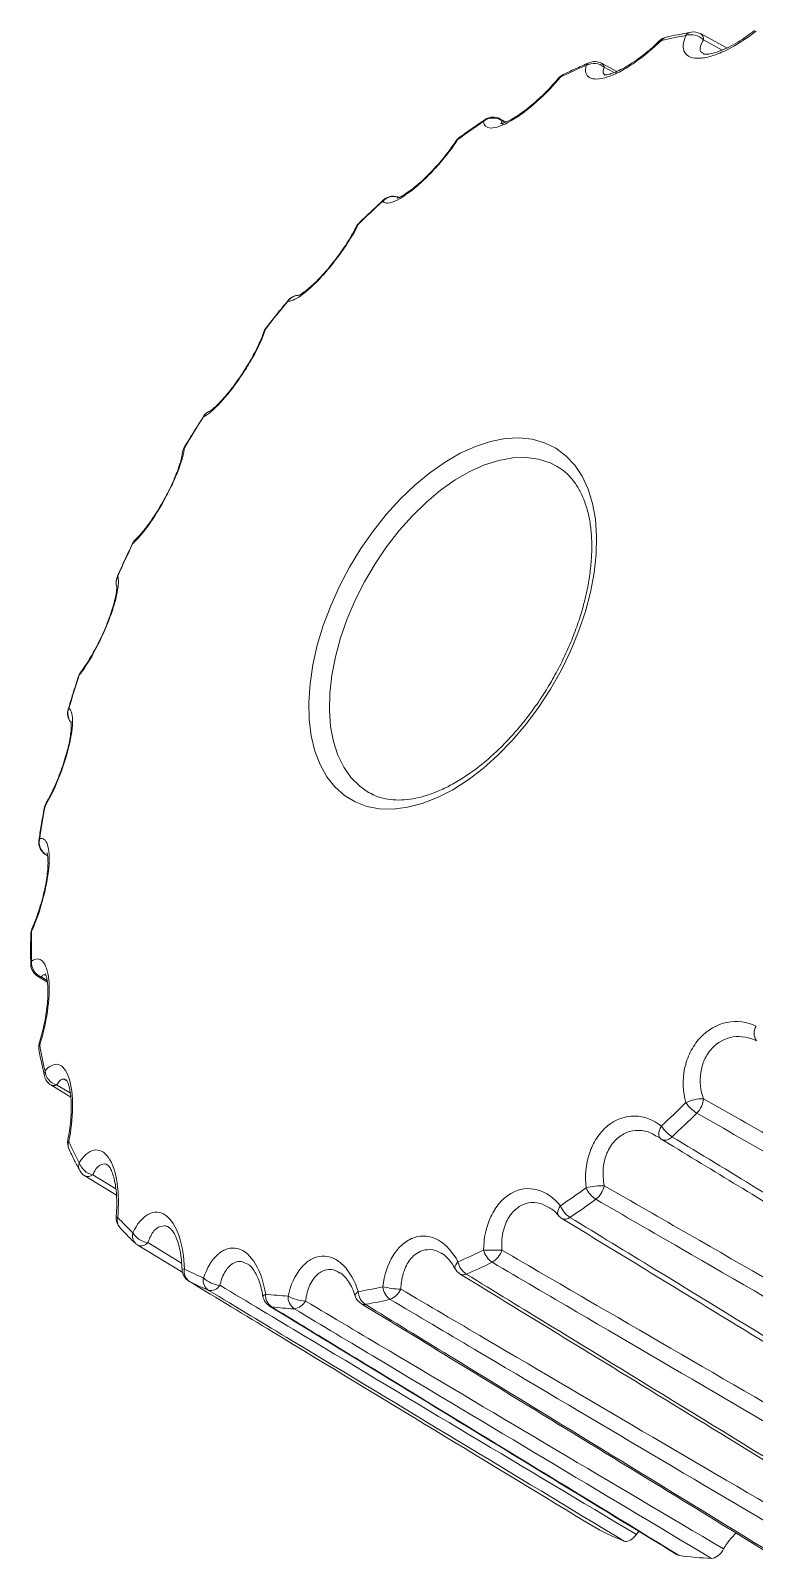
# Model space of a CAD drawing. Header units: millimetres. Extents: x 1 to 148, y 1 to 104.
# Drawn here: x 119.98 to 130.14, y 26.46 to 47.92 of the extents above; entities that cross this region are included whole.
import ezdxf

# ---------------------------------------------------------------- set-up
doc = ezdxf.new("R2010")
doc.units = ezdxf.units.MM
doc.header["$LTSCALE"] = 0.5

msp = doc.modelspace()

# ---------------------------------------------------------------- linework, layer by layer
at = {"color": 7, "linetype": 'Continuous', "lineweight": 15}
for p, q in [((129.753, 47.679), (129.383, 47.88)), ((128.207, 47.349), (127.995, 47.464)), ((126.65, 46.639), (126.568, 46.684)), ((127.382, 41.794), (127.372, 41.8)), ((124.724, 37.22), (124.737, 37.213)), ((120.189, 36.346), (120.218, 36.328)), ((120.077, 34.638), (120.216, 34.554)), ((120.264, 33.112), (120.543, 32.941)), ((128.842, 32.344), (129.003, 32.246)), ((120.741, 31.833), (121.184, 31.562)), ((121.487, 30.858), (122.117, 30.475)), ((128.483, 26.795), (128.519, 26.842)), ((129.086, 26.5), (129.059, 26.512))]:
    msp.add_line(p, q, dxfattribs=at)
at = {"color": 8, "linetype": 'Continuous', "lineweight": 15}
for p, q in [((129.689, 47.65), (129.426, 47.794)), ((128.171, 47.334), (128.033, 47.409)), ((126.636, 46.633), (126.596, 46.655)), ((120.13, 34.629), (120.213, 34.579)), ((120.345, 33.111), (120.538, 32.994)), ((120.851, 31.848), (121.177, 31.65)), ((121.626, 30.896), (122.1, 30.609))]:
    msp.add_line(p, q, dxfattribs=at)
at = {"color": 8, "linetype": 'Continuous', "lineweight": 15, "flags": 128}
for points in [[(125.979, 46.396), (125.961, 46.383), (125.948, 46.367)], [(124.923, 45.527), (124.928, 45.538), (124.933, 45.544)], [(124.579, 45.199), (124.561, 45.181), (124.548, 45.16)], [(124.587, 45.215), (124.583, 45.209), (124.579, 45.199)], [(123.593, 44.123), (123.594, 44.13), (123.596, 44.133)], [(123.281, 43.742), (123.28, 43.74), (123.28, 43.733)], [(122.406, 42.496), (122.405, 42.5), (122.405, 42.5)], [(122.135, 42.064), (122.135, 42.064), (122.138, 42.062)], [(127.372, 41.8), (127.272, 41.851), (127.109, 41.903), (126.934, 41.926), (126.747, 41.92), (126.552, 41.885), (126.351, 41.821), (126.147, 41.729), (125.94, 41.61), (125.736, 41.465), (125.535, 41.297), (125.34, 41.107), (125.153, 40.898), (124.978, 40.672), (124.815, 40.432), (124.667, 40.181), (124.536, 39.922), (124.424, 39.658), (124.331, 39.391), (124.258, 39.127), (124.208, 38.867), (124.179, 38.615), (124.174, 38.374), (124.191, 38.146), (124.23, 37.936), (124.292, 37.744), (124.375, 37.574), (124.478, 37.427), (124.6, 37.306), (124.724, 37.22)], [(121.415, 40.718), (121.411, 40.717), (121.41, 40.716)], [(121.197, 40.254), (121.198, 40.255), (121.203, 40.258)], [(120.663, 38.867), (120.657, 38.861), (120.655, 38.857)], [(120.686, 38.916), (120.672, 38.893), (120.663, 38.867)], [(120.507, 38.388), (120.509, 38.393), (120.516, 38.4)], [(120.182, 37.022), (120.175, 37.011), (120.172, 37.001)], [(120.196, 37.067), (120.187, 37.046), (120.182, 37.022)], [(120.096, 36.546), (120.1, 36.558), (120.107, 36.57)], [(120.189, 36.346), (120.199, 36.342), (120.216, 36.337)], [(128.824, 32.357), (128.818, 32.363), (128.807, 32.378), (128.801, 32.398), (128.799, 32.421), (128.801, 32.447), (128.808, 32.475), (128.819, 32.504), (128.834, 32.534)], [(127.389, 31.277), (127.385, 31.281), (127.379, 31.298), (127.377, 31.317), (127.38, 31.339), (127.388, 31.363), (127.401, 31.388), (127.418, 31.414)], [(125.94, 30.529), (125.938, 30.534), (125.935, 30.549), (125.938, 30.566), (125.947, 30.586), (125.961, 30.606), (125.979, 30.627)], [(123.242, 30.141), (123.243, 30.147), (123.25, 30.155), (123.262, 30.164), (123.28, 30.173)], [(124.538, 30.145), (124.537, 30.151), (124.539, 30.163), (124.547, 30.177), (124.561, 30.192), (124.579, 30.207)], [(123.335, 30.004), (123.346, 29.998), (123.363, 29.994)]]:
    msp.add_lwpolyline(points, dxfattribs=at)
at = {"color": 7, "linetype": 'Continuous', "lineweight": 15, "flags": 128}
msp.add_lwpolyline([(125.905, 37.259), (125.69, 37.148), (125.478, 37.065), (125.27, 37.011), (125.07, 36.986), (124.879, 36.99), (124.7, 37.024), (124.534, 37.087), (124.384, 37.178), (124.251, 37.297), (124.137, 37.441), (124.043, 37.611), (123.97, 37.802), (123.919, 38.014), (123.89, 38.244), (123.885, 38.489), (123.902, 38.746), (123.942, 39.013), (124.004, 39.287), (124.087, 39.564), (124.192, 39.842), (124.315, 40.116), (124.457, 40.385), (124.615, 40.645), (124.788, 40.892), (124.973, 41.126), (125.169, 41.341), (125.373, 41.537), (125.583, 41.711), (125.797, 41.861), (126.012, 41.985), (126.226, 42.082), (126.437, 42.151), (126.641, 42.191), (126.837, 42.201), (127.022, 42.182), (127.195, 42.134), (127.353, 42.057), (127.494, 41.951), (127.618, 41.82), (127.722, 41.662), (127.806, 41.482), (127.868, 41.28), (127.908, 41.059), (127.925, 40.821), (127.919, 40.569), (127.891, 40.307), (127.84, 40.036), (127.767, 39.76), (127.673, 39.482), (127.559, 39.206), (127.426, 38.934), (127.276, 38.669), (127.11, 38.415), (126.931, 38.174), (126.74, 37.95), (126.54, 37.744), (126.332, 37.558), (126.12, 37.396), (125.905, 37.259)], dxfattribs=at)
at = {"color": 8, "linetype": 'Continuous', "lineweight": 15}
for centre, radius, start, end in [((129.275, 47.783), 0.121, 100.4079, 143.7676), ((129.33, 47.8), 0.0962, 356.5553, 56.7579), ((128.826, 47.756), 0.0302, 74.2616, 133.0833), ((128.928, 47.718), 0.115, 104.2323, 144.9259), ((127.857, 47.388), 0.092, 113.6114, 149.6815), ((127.952, 47.392), 0.0835, 11.6443, 59.2196), ((127.427, 47.22), 0.0512, 99.9523, 140.3654), ((127.493, 47.229), 0.0853, 116.7239, 151.1449), ((126.396, 46.623), 0.0617, 124.2509, 156.9568), ((126.532, 46.619), 0.0734, 28.9028, 60.991), ((126.03, 46.377), 0.0541, 126.5408, 159.2133), ((125.073, 45.389), 0.203, 69.4176, 137.4608), ((123.752, 44.01), 0.196, 93.3282, 144.535), ((123.387, 43.636), 0.145, 137.4809, 163.1907), ((122.566, 42.409), 0.182, 115.0178, 151.3222), ((122.279, 41.964), 0.172, 145.1706, 175.3919), ((121.563, 40.66), 0.159, 131.4229, 158.5505), ((121.37, 40.169), 0.189, 152.0563, 199.4896), ((120.703, 38.328), 0.2, 158.9487, 215.8159), ((120.051, 35.225), 0.0694, 145.1062, 178.1923), ((120.058, 35.277), 0.0647, 155.2901, 190.8952), ((120.059, 34.805), 0.0773, 147.043, 180.6753), ((120.117, 34.707), 0.0787, 239.9293, 279.848), ((120.141, 33.693), 0.0395, 162.4544, 211.4818), ((120.195, 33.626), 0.0998, 151.9575, 189.291), ((120.279, 33.26), 0.108, 153.5443, 192.4619), ((120.306, 33.192), 0.0904, 242.2241, 295.8894), ((120.527, 32.336), 0.0244, 176.8855, 242.3026), ((120.634, 32.266), 0.128, 157.672, 203.2914), ((128.886, 32.46), 0.124, 248.8072, 321.7968), ((120.79, 31.97), 0.136, 159.3177, 206.9469), ((120.784, 31.93), 0.106, 245.6732, 309.1544), ((121.202, 31.278), 0.028, 219.4986, 270.9304), ((121.344, 31.205), 0.149, 162.4013, 220.6772), ((127.482, 31.333), 0.108, 246.017, 309.8408), ((121.567, 30.993), 0.157, 164.4823, 224.4827), ((121.531, 30.972), 0.122, 248.7668, 321.207), ((122.133, 30.48), 0.0457, 84.1462, 124.8236), ((126.053, 30.535), 0.0915, 242.4917, 296.7636), ((124.662, 30.105), 0.0778, 239.6188, 281.3984)]:
    msp.add_arc(centre, radius, start, end, dxfattribs=at)
at = {"color": 7, "linetype": 'Continuous', "lineweight": 15}
for centre, radius, start, end in [((129.254, 47.629), 0.237, 43.8433, 108.7827), ((129.287, 47.704), 0.2, 61.4617, 99.5513), ((128.946, 47.635), 0.2, 103.2424, 134.3799), ((130.085, 42.482), 5.448, 99.5792, 103.27), ((127.888, 47.243), 0.22, 48.7152, 119.9297), ((127.899, 47.288), 0.2, 61.4804, 113.0337), ((127.542, 47.125), 0.2, 115.9428, 140.3951), ((130.827, 40.269), 7.787, 113.0548, 115.9634), ((132.256, 37.794), 10.648, 123.76, 126.1208), ((126.472, 46.485), 0.21, 53.8565, 129.4628), ((126.472, 46.508), 0.2, 61.4343, 123.746), ((126.115, 46.258), 0.2, 126.1073, 146.6165), ((134.068, 35.581), 13.511, 132.5991, 134.6133), ((125.068, 45.397), 0.2, 61.325, 132.5907), ((124.727, 45.072), 0.2, 134.6052, 153.5769), ((135.709, 34.063), 15.748, 140.2961, 142.1148), ((123.75, 44.005), 0.2, 91.269, 140.2918), ((123.439, 43.619), 0.2, 142.1107, 162.295), ((122.573, 42.393), 0.2, 114.9545, 147.3956), ((136.576, 33.434), 16.82, 147.3965, 149.1371), ((122.307, 41.962), 0.2, 149.1364, 175.2012), ((136.248, 33.593), 16.455, 154.3419, 156.1081), ((121.591, 40.63), 0.2, 132.0348, 154.3443), ((121.38, 40.173), 0.2, 156.1106, 199.1358), ((134.653, 34.198), 14.748, 161.5465, 163.4465), ((120.845, 38.794), 0.2, 142.382, 161.5525), ((120.699, 38.331), 0.2, 163.4527, 217.1825), ((132.099, 34.807), 12.121, 169.4704, 171.6359), ((120.368, 36.965), 0.2, 150.0421, 169.481), ((120.294, 36.517), 0.2, 171.6469, 238.6181), ((120.307, 36.521), 0.206, 166.2983, 243.6019), ((120.182, 35.223), 0.2, 156.5475, 178.714), ((129.174, 35.056), 9.183, 178.6971, 181.3029), ((120.182, 34.809), 0.2, 181.3202, 238.54), ((120.208, 34.829), 0.215, 175.1134, 248.7229), ((130.321, 33.84), 0.185, 148.0345, 216.1426), ((120.294, 33.645), 0.2, 162.6147, 190.0265), ((126.538, 34.807), 6.53, 190.0022, 193.273), ((120.409, 33.329), 0.228, 185.4281, 253.7823), ((120.368, 33.283), 0.2, 193.2979, 238.5262), ((119.689, 42.48), 13.511, 312.5991, 314.6133), ((129.425, 32.335), 0.582, 89.9736, 115.1366), ((129.606, 33.156), 0.519, 214.5393, 238.1313), ((129.102, 32.945), 0.325, 314.987, 355.004), ((119.729, 42.448), 13.673, 312.5991, 314.6133), ((129.232, 32.78), 0.468, 211.7153, 237.8885), ((120.699, 32.298), 0.2, 168.6635, 204.3348), ((124.686, 34.198), 4.576, 204.3059, 208.4519), ((128.946, 32.516), 0.2, 232.3201, 238.6983), ((120.902, 32.093), 0.25, 197.4271, 258.3649), ((120.845, 32.004), 0.2, 208.4809, 238.5768), ((121.501, 40.267), 10.648, 303.76, 306.1208), ((128.026, 30.627), 1.068, 89.6031, 103.4267), ((128.113, 31.812), 0.366, 203.6116, 237.1459), ((127.709, 31.765), 0.331, 308.2951, 347.7857), ((127.738, 31.537), 0.342, 201.0196, 236.8969), ((121.563, 40.209), 10.776, 303.76, 306.1208), ((121.38, 31.243), 0.2, 175.0008, 222.1913), ((123.789, 33.593), 3.489, 222.1716, 227.1389), ((127.542, 31.405), 0.2, 219.8703, 238.5823), ((121.667, 31.186), 0.294, 211.0569, 262.1121), ((121.591, 31.029), 0.2, 227.1576, 238.689), ((122.93, 37.792), 7.787, 293.0548, 295.9634), ((126.423, 21.746), 9.045, 88.9002, 90.5311), ((126.619, 30.859), 0.288, 193.6503, 236.1812), ((126.302, 30.887), 0.31, 300.2584, 341.6789), ((122.307, 30.524), 0.2, 181.8967, 238.7467), ((122.303, 30.49), 0.169, 167.9507, 235.3893), ((123.645, 33.433), 3.275, 242.59, 247.7722), ((126.115, 30.625), 0.2, 208.4827, 238.5276), ((126.248, 30.681), 0.274, 191.3111, 235.96), ((123.009, 37.704), 7.88, 293.0548, 295.9634), ((123.733, 33.293), 3.314, 242.59, 247.7722), ((122.579, 30.37), 0.176, 169.5995, 235.2084), ((122.671, 30.674), 0.38, 225.9243, 264.8585), ((122.504, 30.38), 0.157, 260.7104, 327.5484), ((123.673, 35.579), 5.448, 279.5792, 283.27), ((125.222, 31.512), 1.271, 256.3979, 267.9681), ((125.162, 30.296), 0.239, 184.6955, 235.3955), ((123.439, 30.174), 0.2, 189.6152, 238.611), ((123.476, 30.155), 0.197, 174.8411, 234.9794), ((123.785, 34.061), 3.921, 262.5926, 267.1883), ((123.871, 30.652), 0.579, 241.314, 266.712), ((123.797, 30.133), 0.204, 176.703, 234.9932), ((123.652, 30.174), 0.21, 277.4651, 331.7998), ((124.727, 30.208), 0.2, 198.411, 238.5371), ((124.809, 30.217), 0.23, 182.6038, 235.2498), ((123.76, 35.465), 5.513, 279.5792, 283.27), ((124.934, 30.348), 0.265, 290.2781, 336.4092), ((123.874, 33.929), 3.968, 262.5926, 267.1883), ((129.526, 29.84), 3.364, 241.5359, 248.8263), ((130.396, 26.227), 0.779, 130.6722, 152.0671), ((129.67, 30.485), 4.027, 261.6576, 268.1234)]:
    msp.add_arc(centre, radius, start, end, dxfattribs=at)
for points, knots in [([(129.254, 47.902), (129.19, 47.89), (129.073, 47.869), (128.954, 47.842), (128.9, 47.83)], [0, 0, 0, 0, 0.543373, 1, 1, 1, 1]), ([(130.164, 47.916), (130.036, 47.815), (129.896, 47.723), (129.687, 47.619), (129.62, 47.592), (129.491, 47.55), (129.43, 47.538), (129.271, 47.528), (129.195, 47.558), (129.128, 47.675), (129.135, 47.758), (129.178, 47.854)], [0, 0, 0, 0, 0.25, 0.25, 0.375, 0.375, 0.5, 0.5, 0.75, 0.75, 1, 1, 1, 1]), ([(130.14, 47.924), (130.104, 47.896), (130.029, 47.838), (129.907, 47.759), (129.784, 47.691), (129.674, 47.641), (129.578, 47.608), (129.5, 47.592), (129.449, 47.589), (129.424, 47.594), (129.425, 47.593), (129.426, 47.593)], [0, 0, 0, 0, 0.126928, 0.26464, 0.397945, 0.523622, 0.632908, 0.747417, 0.854956, 0.947385, 1, 1, 1, 1]), ([(128.834, 47.785), (128.722, 47.675), (128.594, 47.567), (128.395, 47.429), (128.33, 47.389), (128.199, 47.319), (128.137, 47.291), (127.966, 47.235), (127.877, 47.233), (127.772, 47.294), (127.757, 47.355), (127.778, 47.434)], [0, 0, 0, 0, 0.25, 0.25, 0.375, 0.375, 0.5, 0.5, 0.75, 0.75, 1, 1, 1, 1]), ([(128.804, 47.778), (128.785, 47.759), (128.732, 47.706), (128.633, 47.621), (128.515, 47.529), (128.398, 47.45), (128.288, 47.386), (128.19, 47.339), (128.114, 47.312), (128.059, 47.3), (128.031, 47.301), (128.033, 47.3), (128.034, 47.3)], [0, 0, 0, 0, 0.072137, 0.199631, 0.323639, 0.442224, 0.557346, 0.666828, 0.771172, 0.859132, 0.952594, 1, 1, 1, 1]), ([(127.821, 47.472), (127.754, 47.443), (127.633, 47.391), (127.511, 47.332), (127.455, 47.305)], [0, 0, 0, 0, 0.543361, 1, 1, 1, 1]), ([(127.418, 47.27), (127.326, 47.158), (127.215, 47.04), (127.031, 46.875), (126.969, 46.823), (126.844, 46.73), (126.781, 46.688), (126.607, 46.587), (126.508, 46.553), (126.373, 46.554), (126.339, 46.589), (126.339, 46.647)], [0, 0, 0, 0, 0.25, 0.25, 0.375, 0.375, 0.5, 0.5, 0.75, 0.75, 1, 1, 1, 1]), ([(127.388, 47.253), (127.36, 47.22), (127.304, 47.153), (127.203, 47.048), (127.095, 46.945), (126.985, 46.851), (126.878, 46.769), (126.78, 46.704), (126.697, 46.658), (126.63, 46.63), (126.589, 46.617), (126.571, 46.617), (126.575, 46.617), (126.575, 46.617)], [0, 0, 0, 0, 0.107241, 0.221962, 0.333844, 0.441611, 0.546662, 0.648022, 0.744676, 0.830156, 0.919787, 0.993344, 1, 1, 1, 1]), ([(126.361, 46.674), (126.295, 46.629), (126.174, 46.547), (126.053, 46.46), (125.998, 46.42)], [0, 0, 0, 0, 0.543346, 1, 1, 1, 1]), ([(125.979, 46.396), (125.908, 46.287), (125.816, 46.165), (125.654, 45.981), (125.599, 45.921), (125.483, 45.807), (125.423, 45.753), (125.253, 45.613), (125.149, 45.548), (124.993, 45.488), (124.943, 45.493), (124.923, 45.527)], [0, 0, 0, 0, 0.25, 0.25, 0.375, 0.375, 0.5, 0.5, 0.75, 0.75, 1, 1, 1, 1]), ([(125.947, 46.368), (125.93, 46.342), (125.891, 46.283), (125.813, 46.18), (125.721, 46.067), (125.622, 45.958), (125.521, 45.855), (125.422, 45.765), (125.329, 45.689), (125.247, 45.631), (125.182, 45.593), (125.14, 45.574), (125.12, 45.569), (125.123, 45.569), (125.124, 45.57)], [0, 0, 0, 0, 0.080508, 0.183447, 0.284354, 0.3825, 0.478174, 0.571563, 0.662078, 0.751536, 0.837966, 0.912228, 0.981044, 1, 1, 1, 1]), ([(124.933, 45.544), (124.87, 45.486), (124.754, 45.378), (124.639, 45.266), (124.587, 45.215)], [0, 0, 0, 0, 0.543331, 1, 1, 1, 1]), ([(124.579, 45.199), (124.53, 45.1), (124.46, 44.98), (124.326, 44.786), (124.279, 44.722), (124.177, 44.593), (124.123, 44.529), (123.964, 44.355), (123.86, 44.261), (123.691, 44.141), (123.629, 44.117), (123.593, 44.123)], [0, 0, 0, 0, 0.25, 0.25, 0.375, 0.375, 0.5, 0.5, 0.75, 0.75, 1, 1, 1, 1]), ([(124.547, 45.16), (124.545, 45.154), (124.529, 45.122), (124.488, 45.048), (124.423, 44.941), (124.346, 44.825), (124.26, 44.708), (124.17, 44.595), (124.079, 44.491), (123.991, 44.398), (123.908, 44.321), (123.835, 44.261), (123.781, 44.223), (123.745, 44.204), (123.741, 44.203), (123.739, 44.202)], [0, 0, 0, 0, 0.01964, 0.1102458, 0.2011205, 0.2912619, 0.3788346, 0.4654108, 0.5497759, 0.6325912, 0.7152172, 0.7969142, 0.8769013, 0.943184, 1, 1, 1, 1]), ([(123.596, 44.133), (123.538, 44.063), (123.432, 43.934), (123.329, 43.802), (123.281, 43.742)], [0, 0, 0, 0, 0.543319, 1, 1, 1, 1]), ([(123.28, 43.733), (123.253, 43.649), (123.206, 43.537), (123.104, 43.343), (123.066, 43.277), (122.982, 43.139), (122.935, 43.068), (122.795, 42.869), (122.696, 42.75), (122.525, 42.574), (122.455, 42.519), (122.406, 42.496)], [0, 0, 0, 0, 0.25, 0.25, 0.375, 0.375, 0.5, 0.5, 0.75, 0.75, 1, 1, 1, 1]), ([(123.248, 43.678), (123.245, 43.671), (123.238, 43.645), (123.212, 43.58), (123.169, 43.484), (123.113, 43.373), (123.046, 43.254), (122.971, 43.133), (122.892, 43.015), (122.81, 42.904), (122.73, 42.804), (122.654, 42.718), (122.587, 42.65), (122.532, 42.603), (122.501, 42.58), (122.485, 42.573), (122.489, 42.574), (122.489, 42.574)], [0, 0, 0, 0, 0.027199, 0.103847, 0.183811, 0.264254, 0.34331, 0.42193, 0.498837, 0.574722, 0.650996, 0.726952, 0.803085, 0.879113, 0.944071, 0.998383, 1, 1, 1, 1]), ([(122.405, 42.5), (122.355, 42.422), (122.264, 42.278), (122.175, 42.131), (122.135, 42.064)], [0, 0, 0, 0, 0.543308, 1, 1, 1, 1]), ([(122.138, 42.062), (122.133, 41.997), (122.109, 41.9), (122.041, 41.715), (122.014, 41.649), (121.95, 41.509), (121.914, 41.435), (121.797, 41.218), (121.71, 41.079), (121.546, 40.853), (121.472, 40.77), (121.415, 40.718)], [0, 0, 0, 0, 0.25, 0.25, 0.375, 0.375, 0.5, 0.5, 0.75, 0.75, 1, 1, 1, 1]), ([(122.107, 41.977), (122.107, 41.977), (122.107, 41.972), (122.103, 41.941), (122.089, 41.883), (122.064, 41.799), (122.026, 41.697), (121.977, 41.58), (121.918, 41.456), (121.852, 41.331), (121.782, 41.209), (121.71, 41.095), (121.639, 40.992), (121.571, 40.903), (121.512, 40.833), (121.473, 40.792), (121.46, 40.782), (121.458, 40.78)], [0, 0, 0, 0, 0.0057616, 0.0661976, 0.1361065, 0.2094106, 0.2874441, 0.3649811, 0.4428385, 0.5189981, 0.595187, 0.6716967, 0.7484709, 0.8263242, 0.9052362, 0.9836775, 1, 1, 1, 1]), ([(127.372, 41.798), (127.407, 41.776), (127.483, 41.728), (127.583, 41.625), (127.673, 41.496), (127.746, 41.345), (127.802, 41.175), (127.839, 40.989), (127.858, 40.786), (127.859, 40.569), (127.84, 40.341), (127.803, 40.104), (127.746, 39.859), (127.671, 39.611), (127.578, 39.361), (127.469, 39.113), (127.343, 38.869), (127.204, 38.632), (127.051, 38.405), (126.887, 38.19), (126.715, 37.99), (126.535, 37.806), (126.35, 37.641), (126.162, 37.497), (125.974, 37.374), (125.788, 37.274), (125.606, 37.198), (125.43, 37.145), (125.262, 37.116), (125.104, 37.111), (124.957, 37.129), (124.83, 37.164), (124.758, 37.204), (124.727, 37.221)], [0, 0, 0, 0, 0.030101, 0.065304, 0.099691, 0.133128, 0.165884, 0.198258, 0.230458, 0.262611, 0.294769, 0.326968, 0.359223, 0.391535, 0.423897, 0.456297, 0.488723, 0.52116, 0.553596, 0.586011, 0.61839, 0.650722, 0.682991, 0.715188, 0.747306, 0.779351, 0.811346, 0.843332, 0.875387, 0.907663, 0.940396, 0.973882, 1, 1, 1, 1]), ([(121.41, 40.716), (121.371, 40.633), (121.298, 40.479), (121.229, 40.325), (121.197, 40.254)], [0, 0, 0, 0, 0.543297, 1, 1, 1, 1]), ([(121.203, 40.258), (121.217, 40.217), (121.216, 40.139), (121.184, 39.973), (121.169, 39.911), (121.128, 39.775), (121.102, 39.701), (121.015, 39.476), (120.943, 39.323), (120.796, 39.055), (120.724, 38.946), (120.663, 38.867)], [0, 0, 0, 0, 0.25, 0.25, 0.375, 0.375, 0.5, 0.5, 0.75, 0.75, 1, 1, 1, 1]), ([(121.189, 40.116), (121.189, 40.116), (121.188, 40.12), (121.19, 40.104), (121.188, 40.068), (121.18, 40.005), (121.161, 39.918), (121.132, 39.812), (121.092, 39.693), (121.044, 39.566), (120.988, 39.437), (120.928, 39.311), (120.864, 39.192), (120.801, 39.083), (120.741, 38.991), (120.702, 38.935), (120.687, 38.916), (120.686, 38.916)], [0, 0, 0, 0, 0.005534, 0.059566, 0.121798, 0.191909, 0.269024, 0.346593, 0.427001, 0.505654, 0.585075, 0.665442, 0.746524, 0.829384, 0.913687, 0.998787, 1, 1, 1, 1]), ([(120.655, 38.857), (120.627, 38.772), (120.576, 38.616), (120.529, 38.46), (120.507, 38.388)], [0, 0, 0, 0, 0.543285, 1, 1, 1, 1]), ([(120.516, 38.4), (120.548, 38.386), (120.568, 38.331), (120.571, 38.146), (120.554, 38.014), (120.482, 37.717), (120.428, 37.555), (120.308, 37.259), (120.243, 37.127), (120.182, 37.022)], [0, 0, 0, 0, 0.25, 0.25, 0.5, 0.5, 0.75, 0.75, 1, 1, 1, 1]), ([(120.547, 38.215), (120.547, 38.216), (120.546, 38.218), (120.55, 38.198), (120.552, 38.154), (120.548, 38.083), (120.536, 37.991), (120.514, 37.879), (120.482, 37.756), (120.442, 37.625), (120.395, 37.492), (120.343, 37.363), (120.288, 37.241), (120.237, 37.139), (120.208, 37.088), (120.195, 37.067)], [0, 0, 0, 0, 0.02232, 0.0839763, 0.1549685, 0.2303734, 0.3134712, 0.3965995, 0.4831724, 0.5697147, 0.6579214, 0.7482292, 0.8398629, 0.9342267, 1, 1, 1, 1]), ([(120.172, 37.001), (120.157, 36.919), (120.129, 36.766), (120.106, 36.615), (120.096, 36.546)], [0, 0, 0, 0, 0.543272, 1, 1, 1, 1]), ([(120.107, 36.57), (120.153, 36.584), (120.191, 36.557), (120.227, 36.452), (120.235, 36.408), (120.242, 36.297), (120.241, 36.233), (120.223, 36.022), (120.191, 35.859), (120.103, 35.541), (120.049, 35.392), (119.994, 35.265)], [0, 0, 0, 0, 0.25, 0.25, 0.375, 0.375, 0.5, 0.5, 0.75, 0.75, 1, 1, 1, 1]), ([(120.209, 36.372), (120.209, 36.373), (120.208, 36.375), (120.215, 36.352), (120.222, 36.305), (120.225, 36.232), (120.221, 36.136), (120.208, 36.022), (120.186, 35.895), (120.155, 35.76), (120.116, 35.624), (120.072, 35.49), (120.032, 35.381), (120.007, 35.325), (119.998, 35.305)], [0, 0, 0, 0, 0.028693, 0.099222, 0.174541, 0.260502, 0.348704, 0.441853, 0.536773, 0.634588, 0.73482, 0.837094, 0.942792, 1, 1, 1, 1]), ([(119.982, 35.228), (119.981, 35.15), (119.978, 35.008), (119.981, 34.868), (119.982, 34.805)], [0, 0, 0, 0, 0.543257, 1, 1, 1, 1]), ([(119.994, 34.848), (120.049, 34.891), (120.103, 34.894), (120.169, 34.828), (120.188, 34.795), (120.218, 34.706), (120.229, 34.651), (120.247, 34.461), (120.239, 34.304), (120.191, 33.979), (120.153, 33.817), (120.107, 33.673)], [0, 0, 0, 0, 0.25, 0.25, 0.375, 0.375, 0.5, 0.5, 0.75, 0.75, 1, 1, 1, 1]), ([(120.186, 34.671), (120.187, 34.671), (120.187, 34.67), (120.2, 34.642), (120.212, 34.588), (120.222, 34.509), (120.225, 34.408), (120.22, 34.289), (120.206, 34.158), (120.183, 34.02), (120.152, 33.879), (120.125, 33.773), (120.107, 33.718), (120.102, 33.706)], [0, 0, 0, 0, 0.057493, 0.136487, 0.225688, 0.316786, 0.415333, 0.518278, 0.62394, 0.734348, 0.84702, 0.964236, 1, 1, 1, 1]), ([(129.178, 32.862), (129.135, 33.014), (129.128, 33.179), (129.178, 33.421), (129.204, 33.498), (129.277, 33.644), (129.323, 33.712), (129.482, 33.885), (129.616, 33.962), (129.896, 34.018), (130.036, 33.998), (130.164, 33.938)], [0, 0, 0, 0, 0.25, 0.25, 0.375, 0.375, 0.5, 0.5, 0.75, 0.75, 1, 1, 1, 1]), ([(130.172, 33.731), (130.068, 33.78), (129.955, 33.802), (129.731, 33.768), (129.623, 33.712), (129.501, 33.578), (129.466, 33.525), (129.414, 33.41), (129.397, 33.35), (129.369, 33.161), (129.384, 33.033), (129.426, 32.917)], [0, 0, 0, 0, 0.25, 0.25, 0.5, 0.5, 0.625, 0.625, 0.75, 0.75, 1, 1, 1, 1]), ([(120.097, 33.61), (120.109, 33.541), (120.133, 33.415), (120.161, 33.293), (120.174, 33.237)], [0, 0, 0, 0, 0.543242, 1, 1, 1, 1]), ([(120.182, 33.308), (120.243, 33.379), (120.308, 33.412), (120.398, 33.39), (120.426, 33.371), (120.478, 33.308), (120.5, 33.264), (120.554, 33.104), (120.571, 32.958), (120.568, 32.639), (120.548, 32.472), (120.516, 32.315)], [0, 0, 0, 0, 0.25, 0.25, 0.375, 0.375, 0.5, 0.5, 0.75, 0.75, 1, 1, 1, 1]), ([(120.478, 33.185), (120.478, 33.186), (120.475, 33.188), (120.487, 33.175), (120.505, 33.136), (120.525, 33.071), (120.541, 32.983), (120.551, 32.874), (120.552, 32.748), (120.544, 32.611), (120.528, 32.471), (120.511, 32.381), (120.503, 32.338)], [0, 0, 0, 0, 0.019725, 0.108843, 0.202133, 0.302899, 0.405425, 0.517892, 0.632666, 0.754368, 0.879845, 1, 1, 1, 1]), ([(129.426, 32.917), (129.823, 32.691), (130.221, 32.464), (130.619, 32.238), (132.201, 31.339), (133.785, 30.441), (135.369, 29.545)], [0, 0, 0, 0, 0.00165926, 0.00165926, 0.00165926, 0.008260843, 0.008260843, 0.008260843, 0.008260843]), ([(127.778, 31.665), (127.757, 31.827), (127.772, 31.994), (127.85, 32.227), (127.884, 32.298), (127.971, 32.429), (128.023, 32.488), (128.193, 32.628), (128.327, 32.676), (128.594, 32.672), (128.722, 32.621), (128.834, 32.534)], [0, 0, 0, 0, 0.25, 0.25, 0.375, 0.375, 0.5, 0.5, 0.75, 0.75, 1, 1, 1, 1]), ([(135.277, 29.323), (133.692, 30.225), (132.108, 31.129), (130.525, 32.033), (130.127, 32.26), (129.729, 32.488), (129.332, 32.715)], [0, 0, 0, 0, 0.00660185, 0.00660185, 0.00660185, 0.008261165, 0.008261165, 0.008261165, 0.008261165]), ([(120.517, 32.216), (120.543, 32.159), (120.592, 32.054), (120.645, 31.954), (120.669, 31.909)], [0, 0, 0, 0, 0.543238, 1, 1, 1, 1]), ([(120.663, 32.018), (120.724, 32.116), (120.796, 32.179), (120.905, 32.202), (120.941, 32.198), (121.011, 32.163), (121.044, 32.133), (121.131, 32.01), (121.173, 31.882), (121.216, 31.581), (121.217, 31.414), (121.203, 31.25)], [0, 0, 0, 0, 0.25, 0.25, 0.375, 0.375, 0.5, 0.5, 0.75, 0.75, 1, 1, 1, 1]), ([(128.775, 32.387), (128.791, 32.38), (128.808, 32.372), (128.823, 32.358), (128.823, 32.357)], [0, 0, 0, 0, 0.972018, 1, 1, 1, 1]), ([(128.983, 32.384), (129.381, 32.142), (129.779, 31.9), (130.176, 31.658), (131.712, 30.723), (133.247, 29.787), (134.78, 28.85)], [0, 0, 0, 0, 0.001698265, 0.001698265, 0.001698265, 0.008261167, 0.008261167, 0.008261167, 0.008261167]), ([(129.003, 32.246), (129.696, 31.825), (131.577, 30.682), (133.453, 29.535), (134.638, 28.811)], [0, 0, 0, 0, 0.368493, 1, 1, 1, 1]), ([(121.067, 31.98), (121.067, 31.98), (121.067, 31.98), (121.087, 31.96), (121.115, 31.91), (121.142, 31.837), (121.166, 31.741), (121.182, 31.625), (121.19, 31.494), (121.189, 31.37), (121.182, 31.291), (121.18, 31.26)], [0, 0, 0, 0, 0.066605, 0.17864, 0.286588, 0.398146, 0.517118, 0.641495, 0.772288, 0.909511, 1, 1, 1, 1]), ([(126.339, 30.791), (126.339, 30.956), (126.373, 31.119), (126.474, 31.333), (126.514, 31.396), (126.61, 31.507), (126.665, 31.553), (126.839, 31.654), (126.969, 31.671), (127.214, 31.605), (127.326, 31.526), (127.418, 31.414)], [0, 0, 0, 0, 0.25, 0.25, 0.375, 0.375, 0.5, 0.5, 0.75, 0.75, 1, 1, 1, 1]), ([(128.033, 31.695), (128.43, 31.466), (128.827, 31.238), (129.224, 31.01), (130.803, 30.102), (132.383, 29.196), (133.964, 28.292)], [0, 0, 0, 0, 0.00165926, 0.00165926, 0.00165926, 0.008260843, 0.008260843, 0.008260843, 0.008260843]), ([(127.261, 31.387), (127.273, 31.38), (127.312, 31.359), (127.356, 31.319), (127.384, 31.281), (127.388, 31.276)], [0, 0, 0, 0, 0.2630391, 0.8995178, 1, 1, 1, 1]), ([(133.843, 28.079), (132.263, 28.99), (130.683, 29.903), (129.105, 30.816), (128.708, 31.045), (128.311, 31.275), (127.915, 31.504)], [0, 0, 0, 0, 0.00660185, 0.00660185, 0.00660185, 0.008261165, 0.008261165, 0.008261165, 0.008261165]), ([(121.415, 31.035), (121.472, 31.156), (121.546, 31.247), (121.668, 31.315), (121.71, 31.326), (121.794, 31.323), (121.836, 31.308), (121.952, 31.226), (122.018, 31.121), (122.108, 30.851), (122.133, 30.691), (122.138, 30.526)], [0, 0, 0, 0, 0.25, 0.25, 0.375, 0.375, 0.5, 0.5, 0.75, 0.75, 1, 1, 1, 1]), ([(127.438, 31.234), (128.181, 30.781), (130.108, 29.604), (132.03, 28.425), (133.211, 27.7)], [0, 0, 0, 0, 0.385646, 1, 1, 1, 1]), ([(127.551, 31.25), (127.947, 31.008), (128.343, 30.766), (128.739, 30.524), (130.268, 29.589), (131.797, 28.653), (133.324, 27.716)], [0, 0, 0, 0, 0.001698265, 0.001698265, 0.001698265, 0.008261167, 0.008261167, 0.008261167, 0.008261167]), ([(121.232, 31.108), (121.271, 31.066), (121.343, 30.988), (121.42, 30.916), (121.455, 30.883)], [0, 0, 0, 0, 0.543264, 1, 1, 1, 1]), ([(121.925, 31.107), (121.931, 31.103), (121.945, 31.094), (121.98, 31.052), (122.017, 30.985), (122.051, 30.894), (122.079, 30.783), (122.099, 30.656), (122.104, 30.564), (122.107, 30.518)], [0, 0, 0, 0, 0.122825, 0.257885, 0.39578, 0.53367, 0.683768, 0.838799, 1, 1, 1, 1]), ([(124.923, 30.276), (124.943, 30.439), (124.993, 30.593), (125.109, 30.778), (125.154, 30.831), (125.255, 30.917), (125.31, 30.949), (125.48, 31.006), (125.6, 30.991), (125.815, 30.866), (125.908, 30.759), (125.979, 30.627)], [0, 0, 0, 0, 0.25, 0.25, 0.375, 0.375, 0.5, 0.5, 0.75, 0.75, 1, 1, 1, 1]), ([(122.406, 30.401), (122.455, 30.541), (122.525, 30.657), (122.653, 30.769), (122.698, 30.795), (122.792, 30.823), (122.841, 30.824), (122.982, 30.787), (123.069, 30.71), (123.206, 30.48), (123.253, 30.333), (123.28, 30.173)], [0, 0, 0, 0, 0.25, 0.25, 0.375, 0.375, 0.5, 0.5, 0.75, 0.75, 1, 1, 1, 1]), ([(123.593, 30.145), (123.629, 30.299), (123.691, 30.436), (123.817, 30.588), (123.863, 30.628), (123.963, 30.686), (124.016, 30.703), (124.175, 30.713), (124.281, 30.666), (124.459, 30.485), (124.53, 30.356), (124.579, 30.207)], [0, 0, 0, 0, 0.25, 0.25, 0.375, 0.375, 0.5, 0.5, 0.75, 0.75, 1, 1, 1, 1]), ([(125.751, 30.743), (125.753, 30.743), (125.775, 30.733), (125.822, 30.691), (125.885, 30.622), (125.922, 30.558), (125.939, 30.528)], [0, 0, 0, 0, 0.023926, 0.348608, 0.695865, 1, 1, 1, 1]), ([(126.596, 30.79), (126.992, 30.559), (127.387, 30.329), (127.783, 30.099), (129.358, 29.184), (130.933, 28.27), (132.51, 27.357)], [0, 0, 0, 0, 0.00165926, 0.00165926, 0.00165926, 0.008260843, 0.008260843, 0.008260843, 0.008260843]), ([(123.028, 30.596), (123.038, 30.589), (123.061, 30.574), (123.107, 30.521), (123.152, 30.443), (123.194, 30.342), (123.224, 30.239), (123.236, 30.168), (123.241, 30.14)], [0, 0, 0, 0, 0.149652, 0.32497, 0.501703, 0.685051, 0.878068, 1, 1, 1, 1]), ([(132.366, 27.163), (130.791, 28.083), (129.217, 29.004), (127.644, 29.925), (127.249, 30.156), (126.854, 30.388), (126.458, 30.62)], [0, 0, 0, 0, 0.00660185, 0.00660185, 0.00660185, 0.008261165, 0.008261165, 0.008261165, 0.008261165]), ([(122.207, 30.351), (122.599, 30.113), (122.991, 29.875), (123.383, 29.638), (124.897, 28.719), (126.41, 27.8), (127.922, 26.883)], [0, 0, 0, 0, 0.001698265, 0.001698265, 0.001698265, 0.008261167, 0.008261167, 0.008261167, 0.008261167]), ([(122.637, 30.296), (123.028, 30.061), (123.419, 29.827), (123.81, 29.592), (125.366, 28.659), (126.924, 27.727), (128.483, 26.795)], [0, 0, 0, 0, 0.00165926, 0.00165926, 0.00165926, 0.008260843, 0.008260843, 0.008260843, 0.008260843]), ([(124.32, 30.473), (124.325, 30.471), (124.345, 30.461), (124.388, 30.422), (124.444, 30.351), (124.496, 30.257), (124.524, 30.182), (124.537, 30.145)], [0, 0, 0, 0, 0.069381, 0.287938, 0.525128, 0.762169, 1, 1, 1, 1]), ([(126.011, 30.454), (126.752, 30), (128.672, 28.825), (130.588, 27.649), (131.763, 26.927)], [0, 0, 0, 0, 0.386308, 1, 1, 1, 1]), ([(126.094, 30.454), (126.489, 30.212), (126.883, 29.97), (127.278, 29.729), (128.802, 28.795), (130.325, 27.861), (131.846, 26.926)], [0, 0, 0, 0, 0.001698265, 0.001698265, 0.001698265, 0.008261167, 0.008261167, 0.008261167, 0.008261167]), ([(128.311, 26.703), (126.756, 27.642), (125.202, 28.58), (123.65, 29.518), (123.259, 29.754), (122.869, 29.99), (122.479, 30.225)], [0, 0, 0, 0, 0.00660185, 0.00660185, 0.00660185, 0.008261165, 0.008261165, 0.008261165, 0.008261165]), ([(123.838, 30.075), (124.23, 29.841), (124.623, 29.608), (125.016, 29.374), (126.579, 28.446), (128.143, 27.518), (129.708, 26.592)], [0, 0, 0, 0, 0.00165926, 0.00165926, 0.00165926, 0.008260843, 0.008260843, 0.008260843, 0.008260843]), ([(130.91, 26.616), (129.341, 27.543), (127.773, 28.471), (126.207, 29.399), (125.813, 29.632), (125.419, 29.866), (125.026, 30.099)], [0, 0, 0, 0, 0.00660185, 0.00660185, 0.00660185, 0.008261165, 0.008261165, 0.008261165, 0.008261165]), ([(125.177, 30.242), (125.571, 30.01), (125.965, 29.778), (126.36, 29.546), (127.929, 28.623), (129.499, 27.702), (131.07, 26.782)], [0, 0, 0, 0, 0.00165926, 0.00165926, 0.00165926, 0.008260843, 0.008260843, 0.008260843, 0.008260843]), ([(123.335, 30.004), (124.073, 29.553), (125.983, 28.388), (127.889, 27.224), (129.058, 26.51)], [0, 0, 0, 0, 0.386683, 1, 1, 1, 1]), ([(123.363, 29.994), (123.755, 29.755), (124.148, 29.515), (124.54, 29.276), (126.056, 28.35), (127.571, 27.425), (129.086, 26.5)], [0, 0, 0, 0, 0.001698265, 0.001698265, 0.001698265, 0.008261167, 0.008261167, 0.008261167, 0.008261167]), ([(129.538, 26.46), (127.976, 27.394), (126.415, 28.328), (124.856, 29.261), (124.464, 29.496), (124.072, 29.731), (123.68, 29.966)], [0, 0, 0, 0, 0.00660185, 0.00660185, 0.00660185, 0.008261165, 0.008261165, 0.008261165, 0.008261165]), ([(124.623, 30.038), (125.363, 29.585), (127.277, 28.414), (129.187, 27.243), (130.358, 26.524)], [0, 0, 0, 0, 0.386642, 1, 1, 1, 1]), ([(124.678, 30.029), (125.071, 29.788), (125.464, 29.547), (125.858, 29.306), (127.377, 28.376), (128.896, 27.446), (130.413, 26.515)], [0, 0, 0, 0, 0.001698265, 0.001698265, 0.001698265, 0.008261167, 0.008261167, 0.008261167, 0.008261167]), ([(128.483, 26.795), (128.458, 26.759), (128.427, 26.731), (128.365, 26.698), (128.335, 26.694), (128.311, 26.703)], [0, 0, 0, 0, 0.5, 0.5, 1, 1, 1, 1]), ([(129.708, 26.592), (129.687, 26.553), (129.659, 26.519), (129.597, 26.472), (129.566, 26.459), (129.538, 26.46)], [0, 0, 0, 0, 0.5, 0.5, 1, 1, 1, 1])]:
    msp.add_open_spline(points, degree=3, knots=knots, dxfattribs=at)
at = {"color": 8, "linetype": 'Continuous', "lineweight": 15}
for points, knots in [([(129.426, 47.794), (129.409, 47.764), (129.375, 47.7), (129.374, 47.628), (129.415, 47.607), (129.43, 47.599)], [0, 0, 0, 0, 0.354321, 0.758881, 1, 1, 1, 1]), ([(128.033, 47.409), (128.024, 47.385), (128.004, 47.333), (128.031, 47.308), (128.046, 47.295)], [0, 0, 0, 0, 0.471207, 1, 1, 1, 1]), ([(126.596, 46.655), (126.592, 46.637), (126.587, 46.614), (126.609, 46.61), (126.614, 46.61)], [0, 0, 0, 0, 0.763541, 1, 1, 1, 1]), ([(120.204, 34.648), (120.189, 34.656), (120.165, 34.669), (120.14, 34.64), (120.13, 34.629)], [0, 0, 0, 0, 0.613542, 1, 1, 1, 1]), ([(120.479, 33.173), (120.468, 33.182), (120.43, 33.211), (120.382, 33.169), (120.352, 33.121), (120.345, 33.111)], [0, 0, 0, 0, 0.25462, 0.840101, 1, 1, 1, 1]), ([(128.774, 32.385), (128.747, 32.403), (128.666, 32.454), (128.516, 32.481), (128.343, 32.453), (128.215, 32.369), (128.108, 32.244), (128.027, 32.066), (128.007, 31.859), (128.027, 31.735), (128.033, 31.695)], [0, 0, 0, 0, 0.075881, 0.222883, 0.363865, 0.503637, 0.577331, 0.735622, 0.915032, 1, 1, 1, 1]), ([(121.066, 31.98), (121.065, 31.981), (121.035, 32.008), (120.967, 32.002), (120.895, 31.938), (120.861, 31.868), (120.851, 31.848)], [0, 0, 0, 0, 0.012158, 0.394261, 0.827289, 1, 1, 1, 1]), ([(127.261, 31.385), (127.218, 31.409), (127.125, 31.461), (126.969, 31.464), (126.841, 31.411), (126.727, 31.311), (126.632, 31.155), (126.59, 30.956), (126.595, 30.83), (126.596, 30.79)], [0, 0, 0, 0, 0.1338114, 0.2909528, 0.4467448, 0.5288858, 0.7053191, 0.9052936, 1, 1, 1, 1]), ([(121.924, 31.106), (121.921, 31.108), (121.901, 31.128), (121.84, 31.136), (121.744, 31.111), (121.668, 31.007), (121.636, 30.92), (121.626, 30.896)], [0, 0, 0, 0, 0.02005, 0.185476, 0.500539, 0.857591, 1, 1, 1, 1]), ([(125.75, 30.742), (125.745, 30.745), (125.697, 30.785), (125.589, 30.806), (125.458, 30.786), (125.334, 30.702), (125.23, 30.551), (125.184, 30.374), (125.178, 30.265), (125.177, 30.242)], [0, 0, 0, 0, 0.0181181, 0.1962773, 0.3729067, 0.500686, 0.7052017, 0.9367599, 1, 1, 1, 1]), ([(123.027, 30.591), (122.998, 30.607), (122.946, 30.636), (122.851, 30.627), (122.745, 30.559), (122.671, 30.425), (122.644, 30.325), (122.637, 30.296)], [0, 0, 0, 0, 0.176599, 0.3155982, 0.5803288, 0.8803414, 1, 1, 1, 1]), ([(124.317, 30.469), (124.3, 30.481), (124.241, 30.522), (124.15, 30.523), (124.037, 30.483), (123.928, 30.377), (123.861, 30.218), (123.843, 30.106), (123.838, 30.075)], [0, 0, 0, 0, 0.082038, 0.283742, 0.404654, 0.634937, 0.895912, 1, 1, 1, 1])]:
    msp.add_open_spline(points, degree=3, knots=knots, dxfattribs=at)

doc.saveas('drawing.dxf')
